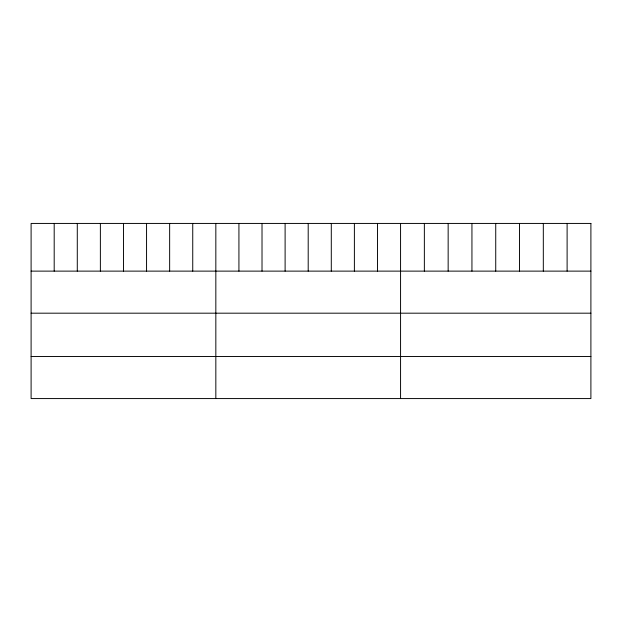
<?xml version="1.0" encoding="UTF-8"?>
<svg xmlns="http://www.w3.org/2000/svg" width="622" height="622" viewBox="0 0 622 622"><rect width="100%" height="100%" fill="white"/><g stroke="black" fill="none" stroke-linecap="round" stroke-linejoin="round"><path stroke-width="0.93" d="M31.1 271.122L590.9 271.122M31.1 313.185L590.9 313.185M31.1 356.515L590.9 356.515M567.108 223.43L567.108 271.122M543.317 223.43L543.317 271.122M519.525 223.43L519.525 271.122M495.734 223.43L495.734 271.122M471.942 223.43L471.942 271.122M448.151 223.43L448.151 271.122M424.359 223.43L424.359 271.122M400.568 223.43L400.568 398.57M377.476 223.43L377.476 271.122M354.385 223.43L354.385 271.122M331.293 223.43L331.293 271.122M308.201 223.43L308.201 271.122M285.109 223.43L285.109 271.122M262.017 223.43L262.017 271.122M238.926 223.43L238.926 271.122M215.834 223.43L215.834 398.57M192.742 223.43L192.742 271.122M169.65 223.43L169.65 271.122M146.559 223.43L146.559 271.122M123.467 223.43L123.467 271.122M100.375 223.43L100.375 271.122M77.284 223.43L77.284 271.122M54.192 223.43L54.192 271.122M590.9 223.43L31.1 223.43L31.1 398.57L590.9 398.57L590.9 223.43"/></g></svg>
